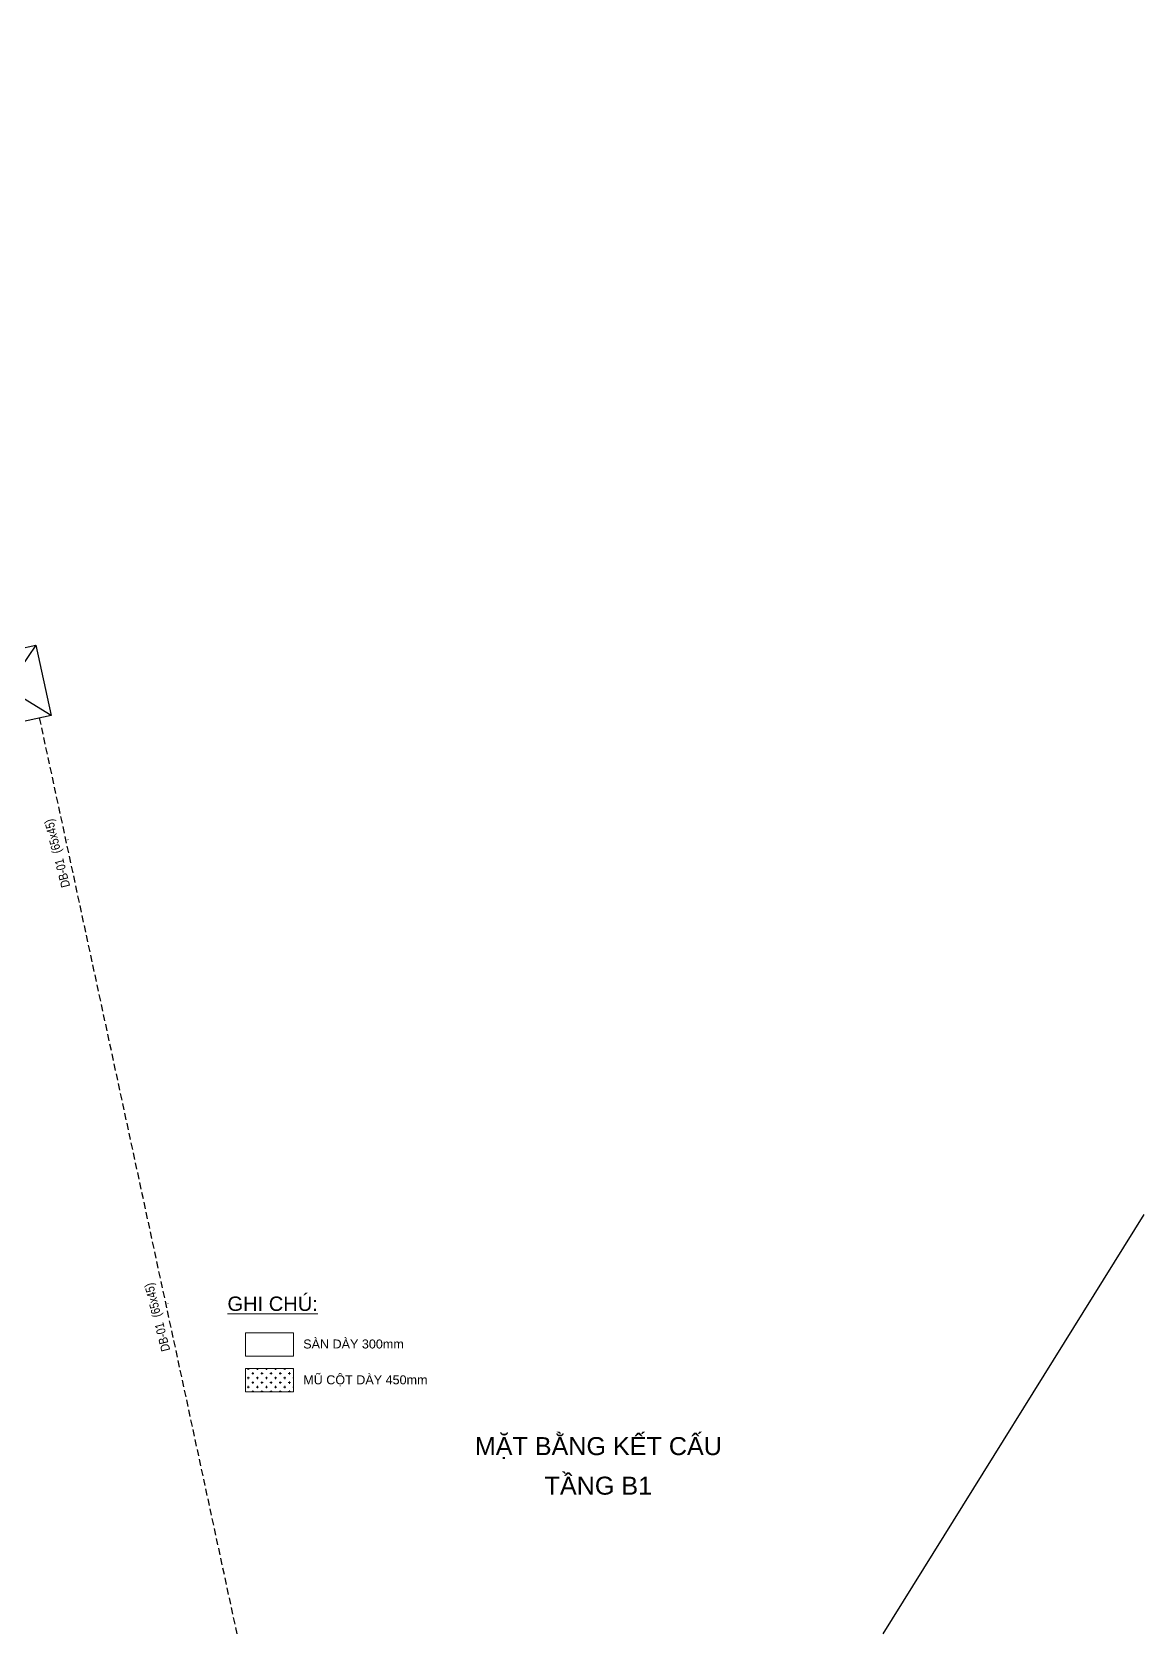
# Model space of a CAD drawing. Header units: millimetres. Extents: x 5400 to 3023951, y -127214 to 225084.
# Drawn here: x 462709 to 524522, y 2000 to 91095 of the extents above; entities that cross this region are included whole.
import ezdxf
from ezdxf.enums import TextEntityAlignment as Align

# ---------------------------------------------------------------- set-up
doc = ezdxf.new("R2010")
doc.units = ezdxf.units.MM
doc.header["$LTSCALE"] = 100
doc.linetypes.add('HIDDEN', pattern=[0.375, 0.25, -0.125])
for name, color, linetype in [('ccu11-Manh', 8, 'Continuous'), ('ccu12-Khuat', 9, 'HIDDEN'), ('ccu12-Lomo', 2, 'Continuous'), ('ccu12-Text', 31, 'Continuous')]:
    doc.layers.add(name, color=color, linetype=linetype)
doc.layers.add('ccu12-Tencaukien', color=9, linetype='Continuous', lineweight=15)
doc.styles.add('Arial', font='arial.ttf', dxfattribs={"width": 0.7})
doc.styles.add('Arial Narrow', font='ARIALN.TTF')

# ---------------------------------------------------------------- blocks, each defined once
blk = doc.blocks.new('*U46')
at = {"layer": 'ccu12-Tencaukien', "color": 8, "ltscale": 10000}
blk.add_line((361, -155), (354, -155), dxfattribs=at)
at = {"layer": 'ccu12-Text', "color": 2, "style": 'Arial Narrow', "width": 0.8}
blk.add_attdef('SH', text='', height=300, dxfattribs=at).set_placement((276, 6), align=Align.BOTTOM_RIGHT)
at = {"layer": 'ccu12-Text', "color": 31, "style": 'Arial Narrow', "width": 0.8}
for tag, p in [('(', (508, -75)), ('KT', (633, -75)), (')', (963, -75))]:
    blk.add_attdef(tag, text='', height=250, dxfattribs=at).set_placement(p, align=Align.BOTTOM_LEFT)
blk = doc.blocks.new('Lomo B1')
at = {"linetype": 'HIDDEN', "ltscale": 500}
blk.add_line((28559, 34900, 0), (28765, 36480, 0), dxfattribs=at)
at = {"layer": 'ccu11-Manh'}
for p, q in [((51698, 79415), (50216, 78951)), ((51467, 78597), (50447, 79769)), ((69876, 74340), (69411, 75822)), ((70229, 75591), (69058, 74571)), ((21378, 65310), (21713, 61790)), ((23305, 63718), (19786, 63382)), ((25535, 46546), (27890, 48298)), ((27350, 48744), (26075, 46101)), ((89638, 45668), (86375, 40872)), ((90480, 41757), (85532, 44783)), ((32140, 41352), (33120, 44109)), ((33891, 43472), (31369, 41989)), ((79551, 42001), (78987, 41182)), ((79694, 41334), (79164, 41809)), ((20635, 37397), (19588, 39267)), ((56742, 37664), (55103, 39218)), ((18532, 36573), (18968, 38515)), ((21129, 37995), (19095, 38669)), ((57028, 38675), (54817, 38208)), ((19662, 37942), (17837, 37146)), ((19378, 35874), (19777, 37846)), ((20508, 37243), (18647, 36478)), ((28688, 36544, 0), (27134, 36076, 0)), ((27828, 35503, 0), (27994, 37117, 0)), ((27481, 35790), (25864, 34538)), ((27134, 36076), (26211, 34251)), ((29418, 35941, 0), (27906, 35439, 0)), ((64996, 35799, 0), (68077, 34565, 0)), ((68172, 34902, 0), (64901, 35463, 0)), ((27575, 33709), (26211, 34251)), ((26498, 34598), (27288, 33362)), ((67904, 32344), (67215, 33889)), ((68258, 33594), (66862, 32638)), ((9157, 25379, 0), (9559, 27123, 0)), ((10176, 26613, 0), (8540, 25889, 0)), ((9580, 22436), (9767, 20855)), ((10467, 21704), (8880, 21588)), ((7893, 20393, 0), (9691, 20529, 0)), ((8895, 19565, 0), (8689, 21357, 0)), ((7710, 9650), (7753, 14413)), ((10066, 12503), (5397, 11560))]:
    blk.add_line(p, q, dxfattribs=at)
at = {"layer": 'ccu11-Manh', "elevation": 0}
for points in [[(17993, 25086), (17785, 28760)], [(23780, 27699), (21464, 25991)], [(21997, 25540), (23240, 28145)], [(19712, 27168), (16066, 26678)]]:
    blk.add_lwpolyline(points, dxfattribs=at)
at = {"layer": 'ccu12-Lomo'}
for points in [[(51467, 78597), (51698, 79415), (50447, 79769), (50216, 78951)], [(23305, 63718), (21378, 65310), (19786, 63382), (21713, 61790)], [(89638, 45668), (90480, 41757), (86375, 40872), (85532, 44783)], [(20635, 37397), (21129, 37995), (19588, 39267), (19095, 38669)], [(56742, 37664), (57028, 38675), (55103, 39218), (54817, 38208)], [(18532, 36573), (19662, 37942), (18968, 38515), (17837, 37146)], [(19378, 35874), (20508, 37243), (19777, 37846), (18647, 36478)], [(27481, 35790), (27134, 36076), (25864, 34538), (26211, 34251)], [(27575, 33709), (26498, 34598), (26211, 34251), (27288, 33362)], [(67904, 32344), (68258, 33594), (67215, 33889), (66862, 32638)]]:
    blk.add_lwpolyline(points, close=True, dxfattribs=at)
at = {"layer": 'ccu12-Lomo', "elevation": 0}
for points in [[(69876, 74340), (70229, 75591), (69411, 75822), (69058, 74571)], [(27828, 35503), (28688, 36544), (27994, 37117), (27134, 36076)], [(28559, 34900), (29418, 35941), (28765, 36480), (27906, 35439)], [(68172, 34902), (64996, 35799), (64901, 35463), (68077, 34565)], [(9157, 25379), (10176, 26613), (9559, 27123), (8540, 25889)]]:
    blk.add_lwpolyline(points, close=True, dxfattribs=at)
at = {"layer": 'ccu12-Lomo'}
for points in [[(27890, 48298), (27350, 48744), (25535, 46546), (26075, 46101), (27890, 48298)], [(33891, 43472), (33120, 44109), (31369, 41989), (32140, 41352), (33891, 43472)], [(79694, 41334), (78987, 41182), (79407, 42668), (79694, 41334)], [(9767, 20855), (10467, 21704), (9580, 22436), (8880, 21588), (9767, 20855)], [(10066, 12503), (7710, 9650), (5397, 11560), (7753, 14413), (10066, 12503)]]:
    blk.add_lwpolyline(points, dxfattribs=at)
at = {"layer": 'ccu12-Lomo', "elevation": 0}
for points in [[(19712, 27168), (17993, 25086), (16066, 26678), (17785, 28760), (19712, 27168)], [(21997, 25540), (21464, 25991), (23237, 28137), (23780, 27699), (21997, 25540)], [(9691, 20529), (8895, 19565), (7893, 20393), (8689, 21357), (9691, 20529)]]:
    blk.add_lwpolyline(points, dxfattribs=at)

msp = doc.modelspace()

# ---------------------------------------------------------------- hatches: boundary and pattern name
at = {"layer": 'ccu12-Tencaukien', "ltscale": 0.5}
h = msp.add_hatch(dxfattribs=at)
h.set_pattern_fill('CROSS', color=250, scale=40)
h.set_pattern_definition([(0, (13907.63, 7093.87), (254, 254), [127, -381]), (90, (13971.13, 7030.37), (-254, 254), [127, -381])])
h.paths.add_polyline_path([(474576.1, 16755.1), (477236.1, 16755.1), (477236.1, 15465.1), (474576.1, 15465.1)])

# ---------------------------------------------------------------- linework, layer by layer
at = {"layer": 'ccu12-Khuat', "ltscale": 15}
msp.add_lwpolyline([(474112.1, 2000), (463130.2, 52946.8)], dxfattribs=at)
at = {"layer": 'ccu12-Tencaukien', "color": 0, "ltscale": 20}
for points in [[(474576.1, 18747.2), (477236.1, 18747.2), (477236.1, 17457.2), (474576.1, 17457.2)], [(474576.1, 16755.1), (477236.1, 16755.1), (477236.1, 15465.1), (474576.1, 15465.1)]]:
    msp.add_lwpolyline(points, close=True, dxfattribs=at)
at = {"layer": 'Defpoints', "color": 1, "ltscale": 0.5}
msp.add_line((524521.9, 25335.1), (509999.9, 1999.8), dxfattribs=at)

# ---------------------------------------------------------------- block references
at = {"layer": 'ccu12-Lomo'}
msp.add_blockref('Lomo B1', (373285.2, 11326.5), dxfattribs=at)
at = {"layer": 'ccu12-Tencaukien'}
ref = msp.add_blockref('*U46', (464590.4, 45479.8, 0), dxfattribs=dict(at, xscale=1.815893337873054, yscale=1.815893337873054, zscale=1.815893337873054, rotation=104.0295806400858))
ref.add_attrib('KT', '(65x45)', dxfattribs={"color": 31, "height": 500, "rotation": 104.029581, "style": 'Arial Narrow'}).set_placement((464481.1, 45514.4), align=Align.BOTTOM_LEFT)
ref.add_attrib('SH', 'DB-01', dxfattribs={"color": 2, "height": 500, "rotation": 104.029581, "style": 'Arial Narrow'}).set_placement((464583.9, 45197.4), align=Align.BOTTOM_RIGHT)
ref = msp.add_blockref('*U46', (470151.9, 19678.8, 0), dxfattribs=dict(at, xscale=1.815893337873054, yscale=1.815893337873054, zscale=1.815893337873054, rotation=104.0295806400858))
ref.add_attrib('KT', '(65x45)', dxfattribs={"color": 31, "height": 500, "rotation": 104.029581, "style": 'Arial Narrow'}).set_placement((470042.6, 19713.4), align=Align.BOTTOM_LEFT)
ref.add_attrib('SH', 'DB-01', dxfattribs={"color": 2, "height": 500, "rotation": 104.029581, "style": 'Arial Narrow'}).set_placement((470145.4, 19396.4), align=Align.BOTTOM_RIGHT)

# ---------------------------------------------------------------- texts
at = {"layer": 'ccu12-Tencaukien', "color": 31, "style": 'Arial'}
msp.add_text('%%uGHI CHÚ:', height=800, dxfattribs=at).set_placement((476085.3, 19967.2), align=Align.CENTER)
msp.add_text('%%uGHI CHÚ:', height=800, dxfattribs=at).set_placement((476085.3, 19967.2), align=Align.CENTER)
for s, p in [('SÀN DÀY 300mm', (477784.6, 17877.2)), ('MŨ CỘT DÀY 450mm', (477784.6, 15885.1))]:
    msp.add_text(s, height=500, dxfattribs=at).set_placement(p)
at = {"layer": 'ccu12-Text', "color": 31, "style": 'Arial'}
for s, p in [('MẶT BẰNG KẾT CẤU', (494190, 12448.1)), ('TẦNG B1', (494190, 10248.1))]:
    msp.add_text(s, height=1000, dxfattribs=at).set_placement(p, align=Align.MIDDLE_CENTER)

doc.saveas('drawing.dxf')
